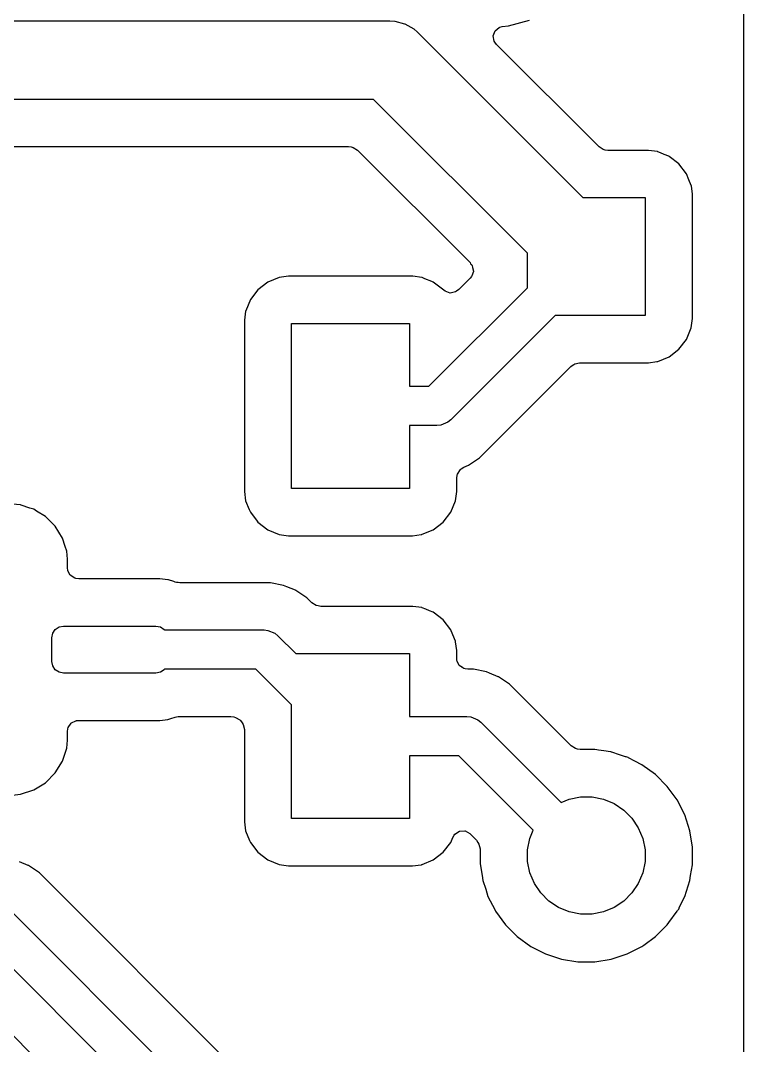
# Model space of a CAD drawing. Header units: inches. Extents: x 1.32 to 5.22, y -7.01 to -1.14.
# Drawn here: x 4.854 to 5.217, y -5.73 to -5.216 of the extents above; entities that cross this region are included whole.
import ezdxf

# ---------------------------------------------------------------- set-up
doc = ezdxf.new("R2010")
doc.units = ezdxf.units.IN
doc.header["$MEASUREMENT"] = 0
doc.layers.add('B.Cu', color=153, linetype='CONTINUOUS', true_color=0x4d7fc4)

msp = doc.modelspace()

# ---------------------------------------------------------------- linework, layer by layer
at = {"layer": 'B.Cu', "linetype": 'CONTINUOUS'}
for p, q in [((5.21652, -3.98178), (5.21652, -7.00227)), ((3.98976, -5.21654), (5.03937, -5.21654)), ((5.03937, -5.21654), (5.04194, -5.2167)), ((5.04194, -5.2167), (5.04194, -5.2167)), ((5.04194, -5.2167), (5.04674, -5.21799)), ((5.04674, -5.21799), (5.0469, -5.21803)), ((5.0469, -5.21803), (5.05135, -5.2206)), ((5.05135, -5.2206), (5.05135, -5.2206)), ((5.05135, -5.2206), (5.05329, -5.2223)), ((5.09209, -5.22155), (5.09416, -5.21995)), ((5.09416, -5.21995), (5.09452, -5.21981)), ((5.09452, -5.21981), (5.09572, -5.21949)), ((5.09572, -5.21949), (5.09885, -5.21908)), ((5.09885, -5.21908), (5.10932, -5.21627)), ((5.05329, -5.2223), (5.13611, -5.30512)), ((5.09113, -5.22413), (5.09209, -5.22155)), ((5.09171, -5.22682), (5.09113, -5.22413)), ((5.09195, -5.22725), (5.09171, -5.22682)), ((5.09278, -5.22836), (5.09195, -5.22725)), ((5.14418, -5.27975), (5.09278, -5.22836)), ((5.03122, -5.25591), (3.99792, -5.25591)), ((5.10827, -5.33296), (5.03122, -5.25591)), ((4.77789, -5.27955), (5.0187, -5.27955)), ((5.0187, -5.27955), (5.02007, -5.27974)), ((5.02007, -5.27974), (5.02107, -5.28004)), ((5.02107, -5.28004), (5.02315, -5.28127)), ((5.02315, -5.28127), (5.07953, -5.33766)), ((5.14625, -5.28099), (5.14418, -5.27975)), ((5.14725, -5.28128), (5.14625, -5.28099)), ((5.14862, -5.28148), (5.14725, -5.28128)), ((5.16887, -5.28148), (5.14862, -5.28148)), ((5.16888, -5.28148), (5.16887, -5.28148)), ((5.16887, -5.28148), (5.16887, -5.28148)), ((5.16887, -5.28148), (5.16887, -5.28148)), ((5.16895, -5.28149), (5.16888, -5.28148)), ((5.17349, -5.28208), (5.16895, -5.28149)), ((5.17354, -5.2821), (5.17349, -5.28208)), ((5.17365, -5.28215), (5.17354, -5.2821)), ((5.17489, -5.28266), (5.17365, -5.28215)), ((5.17681, -5.28346), (5.17489, -5.28266)), ((5.17906, -5.28439), (5.17681, -5.28346)), ((5.17925, -5.28447), (5.17906, -5.28439)), ((5.18418, -5.28826), (5.17925, -5.28447)), ((5.18797, -5.2932), (5.18418, -5.28826)), ((5.1892, -5.29616), (5.18797, -5.2932)), ((5.19036, -5.29897), (5.1892, -5.29616)), ((5.19039, -5.2991), (5.19036, -5.29897)), ((5.1904, -5.29926), (5.19039, -5.2991)), ((5.19093, -5.30332), (5.1904, -5.29926)), ((5.13611, -5.30512), (5.16732, -5.30512)), ((5.16732, -5.30512), (5.16732, -5.36417)), ((5.19096, -5.30357), (5.19093, -5.30332)), ((5.19096, -5.36572), (5.19096, -5.30357)), ((5.19096, -5.30357), (5.19096, -5.30357)), ((5.10827, -5.35025), (5.10827, -5.33296)), ((5.07953, -5.33766), (5.07983, -5.3382)), ((5.07983, -5.3382), (5.08028, -5.33863)), ((5.08028, -5.33863), (5.08037, -5.33877)), ((5.08037, -5.33877), (5.08066, -5.33931)), ((5.08124, -5.34207), (5.08048, -5.34436)), ((5.08066, -5.33931), (5.08081, -5.34)), ((5.08081, -5.34), (5.08085, -5.34007)), ((5.08085, -5.34007), (5.08085, -5.34016)), ((5.08085, -5.34016), (5.08125, -5.342)), ((5.08125, -5.342), (5.08124, -5.34207)), ((4.97823, -5.34746), (4.9733, -5.35125)), ((4.98399, -5.34508), (4.97823, -5.34746)), ((4.98861, -5.34447), (4.98399, -5.34508)), ((4.98399, -5.34508), (4.98399, -5.34508)), ((4.98399, -5.34508), (4.98399, -5.34508)), ((5.05076, -5.34447), (4.98861, -5.34447)), ((4.98861, -5.34447), (4.98861, -5.34447)), ((5.05077, -5.34447), (5.05076, -5.34447)), ((5.05076, -5.34447), (5.05076, -5.34447)), ((5.05076, -5.34447), (5.05076, -5.34447)), ((5.05084, -5.34448), (5.05077, -5.34447)), ((5.05538, -5.34508), (5.05084, -5.34448)), ((5.05543, -5.34509), (5.05538, -5.34508)), ((5.05554, -5.34514), (5.05543, -5.34509)), ((5.05692, -5.34571), (5.05554, -5.34514)), ((5.06041, -5.34716), (5.05692, -5.34571)), ((5.06114, -5.34746), (5.06041, -5.34716)), ((5.06568, -5.35095), (5.06114, -5.34746)), ((5.06114, -5.34746), (5.06114, -5.34746)), ((5.07661, -5.34848), (5.07388, -5.35121)), ((5.07966, -5.34543), (5.07661, -5.34848)), ((5.08031, -5.34462), (5.07966, -5.34543)), ((5.08048, -5.34436), (5.08031, -5.34462)), ((4.9733, -5.35125), (4.96951, -5.35619)), ((5.05892, -5.39961), (5.10827, -5.35025)), ((5.06575, -5.351), (5.06568, -5.35095)), ((5.06704, -5.35195), (5.06575, -5.351)), ((5.06959, -5.35289), (5.06704, -5.35195)), ((5.07228, -5.35231), (5.06959, -5.35289)), ((5.07277, -5.35204), (5.07228, -5.35231)), ((5.07388, -5.35121), (5.07277, -5.35204)), ((4.96951, -5.35619), (4.96719, -5.36178)), ((4.96712, -5.36194), (4.96652, -5.36656)), ((4.96714, -5.36189), (4.96712, -5.36194)), ((4.96719, -5.36178), (4.96714, -5.36189)), ((5.12219, -5.36417), (5.06995, -5.41641)), ((5.16732, -5.36417), (5.12219, -5.36417)), ((4.96652, -5.36656), (4.96652, -5.36656)), ((4.96652, -5.36656), (4.96652, -5.45234)), ((4.99016, -5.45079), (4.99016, -5.36811)), ((4.99016, -5.36811), (5.04921, -5.36811)), ((5.04921, -5.36811), (5.04921, -5.39961)), ((5.19036, -5.37034), (5.19096, -5.36572)), ((5.18797, -5.3761), (5.19036, -5.37034)), ((5.18418, -5.38103), (5.18797, -5.3761)), ((5.17365, -5.38714), (5.17925, -5.38482)), ((5.17925, -5.38482), (5.18418, -5.38103)), ((5.08434, -5.43546), (5.13005, -5.38974)), ((5.13005, -5.38974), (5.13117, -5.38891)), ((5.13117, -5.38891), (5.1312, -5.38889)), ((5.1312, -5.38889), (5.13149, -5.38873)), ((5.13149, -5.38873), (5.13208, -5.38841)), ((5.13208, -5.38841), (5.13441, -5.38781)), ((5.13441, -5.38781), (5.16887, -5.38781)), ((5.16887, -5.38781), (5.17318, -5.38725)), ((5.17318, -5.38725), (5.17334, -5.38724)), ((5.17334, -5.38724), (5.1735, -5.38721)), ((5.1735, -5.38721), (5.17365, -5.38714)), ((5.04921, -5.39961), (5.05892, -5.39961)), ((5.06299, -5.41929), (5.04921, -5.41929)), ((5.04921, -5.41929), (5.04921, -5.45079)), ((5.06491, -5.4191), (5.06299, -5.41929)), ((5.06846, -5.41763), (5.06491, -5.4191)), ((5.06995, -5.41641), (5.06846, -5.41763)), ((5.06846, -5.41763), (5.06846, -5.41763)), ((5.07885, -5.43912), (5.08434, -5.43546)), ((5.07323, -5.4436), (5.07471, -5.44129)), ((5.07471, -5.44129), (5.07512, -5.44094)), ((5.07512, -5.44094), (5.07645, -5.44012)), ((5.07645, -5.44012), (5.07885, -5.43912)), ((5.07285, -5.44557), (5.07305, -5.4442)), ((5.07285, -5.45234), (5.07285, -5.44557)), ((5.07305, -5.4442), (5.07323, -5.4436)), ((5.04921, -5.45079), (4.99016, -5.45079)), ((4.96652, -5.45234), (4.96712, -5.45696)), ((4.96712, -5.45696), (4.96712, -5.45696)), ((4.96712, -5.45696), (4.96712, -5.45696)), ((4.96712, -5.45696), (4.96712, -5.45696)), ((4.96712, -5.45696), (4.96712, -5.45696)), ((4.96712, -5.45696), (4.96712, -5.45696)), ((4.96712, -5.45696), (4.96893, -5.46131)), ((5.06986, -5.46271), (5.07225, -5.45696)), ((5.07225, -5.45696), (5.07285, -5.45234)), ((4.85444, -5.45906), (4.85039, -5.45864)), ((4.85466, -5.45912), (4.85444, -5.45906)), ((4.85477, -5.45917), (4.85466, -5.45912)), ((4.85913, -5.46061), (4.85477, -5.45917)), ((4.861, -5.46123), (4.85913, -5.46061)), ((4.85913, -5.46061), (4.85913, -5.46061)), ((4.86169, -5.46166), (4.861, -5.46123)), ((4.861, -5.46123), (4.861, -5.46123)), ((4.861, -5.46123), (4.861, -5.46123)), ((4.861, -5.46123), (4.861, -5.46123)), ((4.861, -5.46123), (4.861, -5.46123)), ((4.861, -5.46123), (4.861, -5.46123)), ((4.86239, -5.46209), (4.86169, -5.46166)), ((4.86688, -5.46485), (4.86239, -5.46209)), ((4.86239, -5.46209), (4.86239, -5.46209)), ((4.86239, -5.46209), (4.86239, -5.46209)), ((4.96893, -5.46131), (4.96951, -5.46271)), ((4.87176, -5.46974), (4.86688, -5.46485)), ((4.96951, -5.46271), (4.97292, -5.46716)), ((4.97292, -5.46716), (4.9733, -5.46765)), ((5.06607, -5.46765), (5.06986, -5.46271)), ((4.87539, -5.47562), (4.87176, -5.46974)), ((4.9733, -5.46765), (4.97823, -5.47144)), ((4.97823, -5.47144), (4.98399, -5.47382)), ((5.05554, -5.47375), (5.06114, -5.47144)), ((5.06114, -5.47144), (5.06607, -5.46765)), ((4.87677, -5.47978), (4.87539, -5.47562)), ((4.98399, -5.47382), (4.98861, -5.47443)), ((4.98861, -5.47443), (5.05076, -5.47443)), ((5.05076, -5.47443), (5.05507, -5.47386)), ((5.05076, -5.47443), (5.05076, -5.47443)), ((5.05076, -5.47443), (5.05076, -5.47443)), ((5.05507, -5.47386), (5.05523, -5.47385)), ((5.05523, -5.47385), (5.05539, -5.47383)), ((5.05539, -5.47383), (5.05554, -5.47375)), ((4.87697, -5.48039), (4.87677, -5.47978)), ((4.8774, -5.48169), (4.87697, -5.48039)), ((4.87756, -5.48217), (4.8774, -5.48169)), ((4.87797, -5.48622), (4.87756, -5.48217)), ((4.87756, -5.48217), (4.87756, -5.48217)), ((4.87797, -5.49064), (4.87797, -5.48622)), ((4.87797, -5.48622), (4.87797, -5.48622)), ((4.87797, -5.48622), (4.87797, -5.48622)), ((4.87808, -5.49167), (4.87797, -5.49064)), ((4.87815, -5.49197), (4.87808, -5.49167)), ((4.87923, -5.49413), (4.87815, -5.49197)), ((4.87928, -5.49419), (4.87923, -5.49413)), ((4.88159, -5.49567), (4.87928, -5.49419)), ((4.88218, -5.49585), (4.88159, -5.49567)), ((4.88356, -5.49604), (4.88218, -5.49585)), ((4.92421, -5.49604), (4.88356, -5.49604)), ((4.92826, -5.49646), (4.92421, -5.49604)), ((4.92421, -5.49604), (4.92421, -5.49604)), ((4.92421, -5.49604), (4.92421, -5.49604)), ((4.92848, -5.49652), (4.92826, -5.49646)), ((4.92859, -5.49657), (4.92848, -5.49652)), ((4.93112, -5.49741), (4.92859, -5.49657)), ((4.93183, -5.49764), (4.93112, -5.49741)), ((4.93112, -5.49741), (4.93112, -5.49741)), ((4.93259, -5.49783), (4.93183, -5.49764)), ((4.93335, -5.49795), (4.93259, -5.49783)), ((4.93413, -5.49801), (4.93335, -5.49795)), ((4.97968, -5.49801), (4.93413, -5.49801)), ((4.98614, -5.4993), (4.97968, -5.49801)), ((4.97968, -5.49801), (4.97968, -5.49801)), ((4.97968, -5.49801), (4.97968, -5.49801)), ((4.98614, -5.4993), (4.98614, -5.4993)), ((4.98614, -5.4993), (4.98614, -5.4993)), ((4.98614, -5.4993), (4.98614, -5.4993)), ((4.98614, -5.4993), (4.98614, -5.4993)), ((4.98784, -5.5), (4.98614, -5.4993)), ((4.99208, -5.50176), (4.98784, -5.5)), ((4.98784, -5.5), (4.98784, -5.5)), ((4.99218, -5.5018), (4.99208, -5.50176)), ((4.99224, -5.50182), (4.99218, -5.5018)), ((4.99772, -5.50549), (4.99224, -5.50182)), ((5.00034, -5.5081), (4.99772, -5.50549)), ((5.00241, -5.50933), (5.00034, -5.5081)), ((5.00341, -5.50963), (5.00241, -5.50933)), ((5.00478, -5.50982), (5.00341, -5.50963)), ((5.05076, -5.50982), (5.00478, -5.50982)), ((5.05077, -5.50982), (5.05076, -5.50982)), ((5.05076, -5.50982), (5.05076, -5.50982)), ((5.05076, -5.50982), (5.05076, -5.50982)), ((5.05084, -5.50983), (5.05077, -5.50982)), ((5.05538, -5.51043), (5.05084, -5.50983)), ((5.05543, -5.51044), (5.05538, -5.51043)), ((5.05554, -5.5105), (5.05543, -5.51044)), ((5.05734, -5.51124), (5.05554, -5.5105)), ((5.05921, -5.51202), (5.05734, -5.51124)), ((5.06114, -5.51281), (5.05921, -5.51202)), ((5.06607, -5.5166), (5.06114, -5.51281)), ((5.06986, -5.52154), (5.06607, -5.5166)), ((4.87008, -5.52559), (4.87053, -5.52333)), ((4.87053, -5.52333), (4.87181, -5.52141)), ((4.87181, -5.52141), (4.87372, -5.52013)), ((4.87372, -5.52013), (4.87598, -5.51969)), ((4.87598, -5.51969), (4.92224, -5.51969)), ((4.92224, -5.51969), (4.9245, -5.52013)), ((4.9245, -5.52013), (4.92642, -5.52141)), ((4.92642, -5.52141), (4.92658, -5.52165)), ((4.92658, -5.52165), (4.97638, -5.52165)), ((4.97638, -5.52165), (4.9783, -5.52184)), ((4.9783, -5.52184), (4.98185, -5.52331)), ((4.98185, -5.52331), (4.98185, -5.52331)), ((4.98185, -5.52331), (4.98334, -5.52454)), ((5.07012, -5.52215), (5.06986, -5.52154)), ((5.07225, -5.52731), (5.07012, -5.52215)), ((4.87008, -5.5374), (4.87008, -5.52559)), ((4.98334, -5.52454), (4.99227, -5.53346)), ((5.07228, -5.52745), (5.07225, -5.52731)), ((5.07229, -5.52761), (5.07228, -5.52745)), ((5.07285, -5.53191), (5.07229, -5.52761)), ((4.99227, -5.53346), (5.04921, -5.53346)), ((5.04921, -5.53346), (5.04921, -5.56496)), ((5.07285, -5.53591), (5.07285, -5.53191)), ((4.87053, -5.53966), (4.87008, -5.5374)), ((5.07297, -5.53695), (5.07285, -5.53591)), ((5.07303, -5.53725), (5.07297, -5.53695)), ((5.07411, -5.53941), (5.07303, -5.53725)), ((4.87181, -5.54158), (4.87053, -5.53966)), ((4.87372, -5.54286), (4.87181, -5.54158)), ((4.87598, -5.54331), (4.87372, -5.54286)), ((4.92224, -5.54331), (4.87598, -5.54331)), ((4.9245, -5.54286), (4.92224, -5.54331)), ((4.92642, -5.54158), (4.9245, -5.54286)), ((4.92658, -5.54134), (4.92642, -5.54158)), ((4.9723, -5.54134), (4.92658, -5.54134)), ((4.99016, -5.5592), (4.9723, -5.54134)), ((5.07416, -5.53946), (5.07411, -5.53941)), ((5.07574, -5.54048), (5.07416, -5.53946)), ((5.0758, -5.54054), (5.07574, -5.54048)), ((5.07588, -5.54057), (5.0758, -5.54054)), ((5.07647, -5.54095), (5.07588, -5.54057)), ((5.07706, -5.54112), (5.07647, -5.54095)), ((5.07841, -5.54132), (5.07706, -5.54112)), ((5.07843, -5.54132), (5.07841, -5.54132)), ((5.07844, -5.54132), (5.07843, -5.54132)), ((5.08125, -5.54132), (5.07844, -5.54132)), ((5.08772, -5.54261), (5.08125, -5.54132)), ((5.08125, -5.54132), (5.08125, -5.54132)), ((5.08125, -5.54132), (5.08125, -5.54132)), ((5.08922, -5.54323), (5.08772, -5.54261)), ((5.08772, -5.54261), (5.08772, -5.54261)), ((5.08772, -5.54261), (5.08772, -5.54261)), ((5.08772, -5.54261), (5.08772, -5.54261)), ((5.08772, -5.54261), (5.08772, -5.54261)), ((5.08772, -5.54261), (5.08772, -5.54261)), ((5.09365, -5.54506), (5.08922, -5.54323)), ((5.09376, -5.5451), (5.09365, -5.54506)), ((5.09381, -5.54513), (5.09376, -5.5451)), ((5.0993, -5.54879), (5.09381, -5.54513)), ((5.13026, -5.57975), (5.0993, -5.54879)), ((5.0993, -5.54879), (5.0993, -5.54879)), ((5.0993, -5.54879), (5.0993, -5.54879)), ((4.99016, -5.61614), (4.99016, -5.5592)), ((4.87834, -5.57057), (4.87983, -5.56825)), ((4.87983, -5.56825), (4.87988, -5.56821)), ((4.87988, -5.56821), (4.88204, -5.56712)), ((4.88204, -5.56712), (4.88221, -5.56709)), ((4.88221, -5.56709), (4.88234, -5.56706)), ((4.88234, -5.56706), (4.88338, -5.56695)), ((4.88338, -5.56695), (4.92421, -5.56695)), ((4.92421, -5.56695), (4.92826, -5.56654)), ((4.92421, -5.56695), (4.92421, -5.56695)), ((4.92826, -5.56654), (4.92974, -5.56604)), ((4.92826, -5.56654), (4.92826, -5.56654)), ((4.92826, -5.56654), (4.92826, -5.56654)), ((4.92974, -5.56604), (4.93183, -5.56535)), ((4.93183, -5.56535), (4.93259, -5.56517)), ((4.93259, -5.56517), (4.93335, -5.56504)), ((4.93335, -5.56504), (4.93413, -5.56498)), ((4.93413, -5.56498), (4.95978, -5.56498)), ((4.95978, -5.56498), (4.96116, -5.56518)), ((4.96116, -5.56518), (4.96215, -5.56547)), ((4.96215, -5.56547), (4.96423, -5.5667)), ((4.96423, -5.5667), (4.96459, -5.56706)), ((4.96459, -5.56706), (4.96542, -5.56817)), ((4.96542, -5.56817), (4.96592, -5.56908)), ((4.96592, -5.56908), (4.96652, -5.57142)), ((5.04921, -5.56496), (5.07795, -5.56496)), ((5.07795, -5.56496), (5.07987, -5.56515)), ((5.07987, -5.56515), (5.08342, -5.56662)), ((5.08342, -5.56662), (5.08342, -5.56662)), ((5.08342, -5.56662), (5.08491, -5.56784)), ((5.08491, -5.56784), (5.12515, -5.60808)), ((4.87797, -5.57253), (4.87817, -5.57116)), ((4.87797, -5.57677), (4.87797, -5.57253)), ((4.87817, -5.57116), (4.87834, -5.57057)), ((4.96652, -5.57142), (4.96652, -5.61769)), ((4.87756, -5.58082), (4.87797, -5.57677)), ((5.13233, -5.58099), (5.13026, -5.57975)), ((4.87539, -5.58738), (4.87756, -5.58082)), ((5.07388, -5.58465), (5.04921, -5.58465)), ((5.04921, -5.58465), (5.04921, -5.61614)), ((5.11123, -5.622), (5.07388, -5.58465)), ((5.13333, -5.58128), (5.13233, -5.58099)), ((5.1347, -5.58148), (5.13333, -5.58128)), ((5.14198, -5.58148), (5.1347, -5.58148)), ((5.14313, -5.58166), (5.14198, -5.58148)), ((5.14198, -5.58148), (5.14198, -5.58148)), ((5.1439, -5.58178), (5.14313, -5.58166)), ((5.14653, -5.5822), (5.1439, -5.58178)), ((5.14987, -5.58273), (5.14653, -5.5822)), ((5.15005, -5.58274), (5.14987, -5.58273)), ((5.15042, -5.58283), (5.15005, -5.58274)), ((5.15059, -5.5829), (5.15042, -5.58283)), ((5.15435, -5.58412), (5.15059, -5.5829)), ((5.15747, -5.58513), (5.15435, -5.58412)), ((5.15773, -5.58517), (5.15747, -5.58513)), ((5.15868, -5.58557), (5.15773, -5.58517)), ((4.87176, -5.59325), (4.87539, -5.58738)), ((5.15889, -5.58572), (5.15868, -5.58557)), ((5.16214, -5.58738), (5.15889, -5.58572)), ((5.16566, -5.58917), (5.16214, -5.58738)), ((5.17243, -5.59409), (5.16566, -5.58917)), ((4.86688, -5.59814), (4.87176, -5.59325)), ((5.17835, -5.60001), (5.17243, -5.59409)), ((5.17243, -5.59409), (5.17243, -5.59409)), ((4.861, -5.60176), (4.86688, -5.59814)), ((5.18327, -5.60678), (5.17835, -5.60001)), ((4.85039, -5.60435), (4.85444, -5.60394)), ((4.85444, -5.60394), (4.861, -5.60176)), ((5.12922, -5.60639), (5.1349, -5.60526)), ((5.1349, -5.60526), (5.14069, -5.60526)), ((5.14069, -5.60526), (5.14637, -5.60639)), ((5.12515, -5.60808), (5.12922, -5.60639)), ((5.14637, -5.60639), (5.15171, -5.6086)), ((5.15171, -5.6086), (5.15653, -5.61182)), ((5.18328, -5.60679), (5.18327, -5.60678)), ((5.18707, -5.61424), (5.18328, -5.60679)), ((5.04921, -5.61614), (4.99016, -5.61614)), ((5.15653, -5.61182), (5.16062, -5.61591)), ((5.16062, -5.61591), (5.16384, -5.62073)), ((5.18966, -5.6222), (5.18707, -5.61424)), ((4.96652, -5.61769), (4.96712, -5.62231)), ((5.16384, -5.62073), (5.16605, -5.62607)), ((4.96712, -5.62231), (4.96712, -5.62231)), ((4.96712, -5.62231), (4.96712, -5.62231)), ((4.96712, -5.62231), (4.96712, -5.62231)), ((4.96712, -5.62231), (4.96908, -5.62703)), ((5.06986, -5.62806), (5.0709, -5.62557)), ((5.0709, -5.62557), (5.07161, -5.62437)), ((5.07161, -5.62437), (5.07195, -5.62395)), ((5.07195, -5.62395), (5.07421, -5.62238)), ((5.07421, -5.62238), (5.07696, -5.62228)), ((5.07696, -5.62228), (5.0771, -5.62231)), ((5.0771, -5.62231), (5.07716, -5.62233)), ((5.07716, -5.62233), (5.0794, -5.62361)), ((5.0794, -5.62361), (5.0827, -5.6269)), ((5.10841, -5.63175), (5.10954, -5.62607)), ((5.10954, -5.62607), (5.11123, -5.622)), ((5.16605, -5.62607), (5.16718, -5.63175)), ((5.19096, -5.63046), (5.18966, -5.6222)), ((4.96908, -5.62703), (4.96908, -5.62703)), ((4.96908, -5.62703), (4.96951, -5.62806)), ((4.96951, -5.62806), (4.97326, -5.63295)), ((5.06607, -5.633), (5.06986, -5.62806)), ((5.0827, -5.6269), (5.08353, -5.62802)), ((5.08353, -5.62802), (5.08403, -5.62893)), ((5.08403, -5.62893), (5.08463, -5.63127)), ((5.08463, -5.63127), (5.08463, -5.63883)), ((5.19096, -5.63883), (5.19096, -5.63046)), ((4.97326, -5.63295), (4.9733, -5.633)), ((4.9733, -5.633), (4.97823, -5.63679)), ((5.06114, -5.63679), (5.06607, -5.633)), ((5.10841, -5.63754), (5.10841, -5.63175)), ((5.16718, -5.63175), (5.16718, -5.63754)), ((4.85822, -5.63955), (4.85393, -5.63777)), ((4.85832, -5.63959), (4.85822, -5.63955)), ((4.85838, -5.63962), (4.85832, -5.63959)), ((4.86386, -5.64328), (4.85838, -5.63962)), ((4.97823, -5.63679), (4.98399, -5.63917)), ((4.98399, -5.63917), (4.98861, -5.63978)), ((4.98861, -5.63978), (5.05076, -5.63978)), ((5.05076, -5.63978), (5.05507, -5.63922)), ((5.05076, -5.63978), (5.05076, -5.63978)), ((5.05076, -5.63978), (5.05076, -5.63978)), ((5.05507, -5.63922), (5.05523, -5.63921)), ((5.05523, -5.63921), (5.05539, -5.63918)), ((5.05539, -5.63918), (5.05554, -5.63911)), ((5.05554, -5.63911), (5.06114, -5.63679)), ((5.08463, -5.63883), (5.08555, -5.64468)), ((5.10954, -5.64322), (5.10841, -5.63754)), ((5.16718, -5.63754), (5.16605, -5.64322)), ((5.19004, -5.64468), (5.19089, -5.6393)), ((5.19089, -5.6393), (5.19096, -5.63883)), ((4.96695, -5.74637), (4.86386, -5.64328)), ((4.86386, -5.64328), (4.86386, -5.64328)), ((5.08555, -5.64468), (5.08594, -5.6471)), ((5.11175, -5.64856), (5.10954, -5.64322)), ((5.16605, -5.64322), (5.16384, -5.64856)), ((5.18966, -5.6471), (5.19004, -5.64468)), ((5.08594, -5.6471), (5.08594, -5.6471)), ((5.08594, -5.6471), (5.08738, -5.65153)), ((5.08738, -5.65153), (5.08852, -5.65506)), ((5.11497, -5.65338), (5.11175, -5.64856)), ((5.16384, -5.64856), (5.16062, -5.65338)), ((5.18707, -5.65506), (5.18966, -5.6471)), ((5.08852, -5.65506), (5.0919, -5.66168)), ((5.11906, -5.65747), (5.11497, -5.65338)), ((5.16062, -5.65338), (5.15653, -5.65747)), ((5.1844, -5.6603), (5.18707, -5.65506)), ((4.84948, -5.66233), (4.9479, -5.76076)), ((5.0919, -5.66168), (5.09232, -5.66251)), ((5.12388, -5.66069), (5.11906, -5.65747)), ((5.12922, -5.6629), (5.12388, -5.66069)), ((5.15171, -5.66069), (5.14637, -5.6629)), ((5.15653, -5.65747), (5.15171, -5.66069)), ((5.18327, -5.66251), (5.1835, -5.6622)), ((5.1835, -5.6622), (5.18407, -5.66141)), ((5.1835, -5.6622), (5.1835, -5.6622)), ((5.18407, -5.66141), (5.1844, -5.6603)), ((5.09232, -5.66251), (5.09724, -5.66928)), ((5.1349, -5.66403), (5.12922, -5.6629)), ((5.14069, -5.66403), (5.1349, -5.66403)), ((5.14637, -5.6629), (5.14069, -5.66403)), ((5.17915, -5.66818), (5.18327, -5.66251)), ((5.18327, -5.66251), (5.18327, -5.66251)), ((5.18327, -5.66251), (5.18327, -5.66251)), ((5.18327, -5.66251), (5.18327, -5.66251)), ((5.09724, -5.66928), (5.09724, -5.66928)), ((5.09724, -5.66928), (5.10316, -5.6752)), ((5.17246, -5.67517), (5.17832, -5.66932)), ((5.17832, -5.66932), (5.17835, -5.66929)), ((5.17835, -5.66928), (5.17915, -5.66818)), ((5.17835, -5.66929), (5.17835, -5.66928)), ((5.10316, -5.6752), (5.10993, -5.68012)), ((5.16653, -5.67949), (5.17243, -5.6752)), ((5.17243, -5.6752), (5.17246, -5.67517)), ((5.17243, -5.6752), (5.17243, -5.6752)), ((5.17243, -5.6752), (5.17243, -5.6752)), ((4.9311, -5.77179), (4.83844, -5.67913)), ((5.10993, -5.68012), (5.10994, -5.68013)), ((5.10994, -5.68013), (5.11739, -5.68392)), ((5.15821, -5.68392), (5.16566, -5.68012)), ((5.16566, -5.68012), (5.16653, -5.67949)), ((5.11739, -5.68392), (5.12534, -5.68651)), ((5.12534, -5.68651), (5.13361, -5.68781)), ((5.13361, -5.68781), (5.13361, -5.68781)), ((5.13361, -5.68781), (5.14198, -5.68781)), ((5.14198, -5.68781), (5.15025, -5.68651)), ((5.14198, -5.68781), (5.14198, -5.68781)), ((5.15025, -5.68651), (5.15821, -5.68392)), ((4.83037, -5.7045), (4.90553, -5.77966))]:
    msp.add_line(p, q, dxfattribs=at)

doc.saveas('drawing.dxf')
